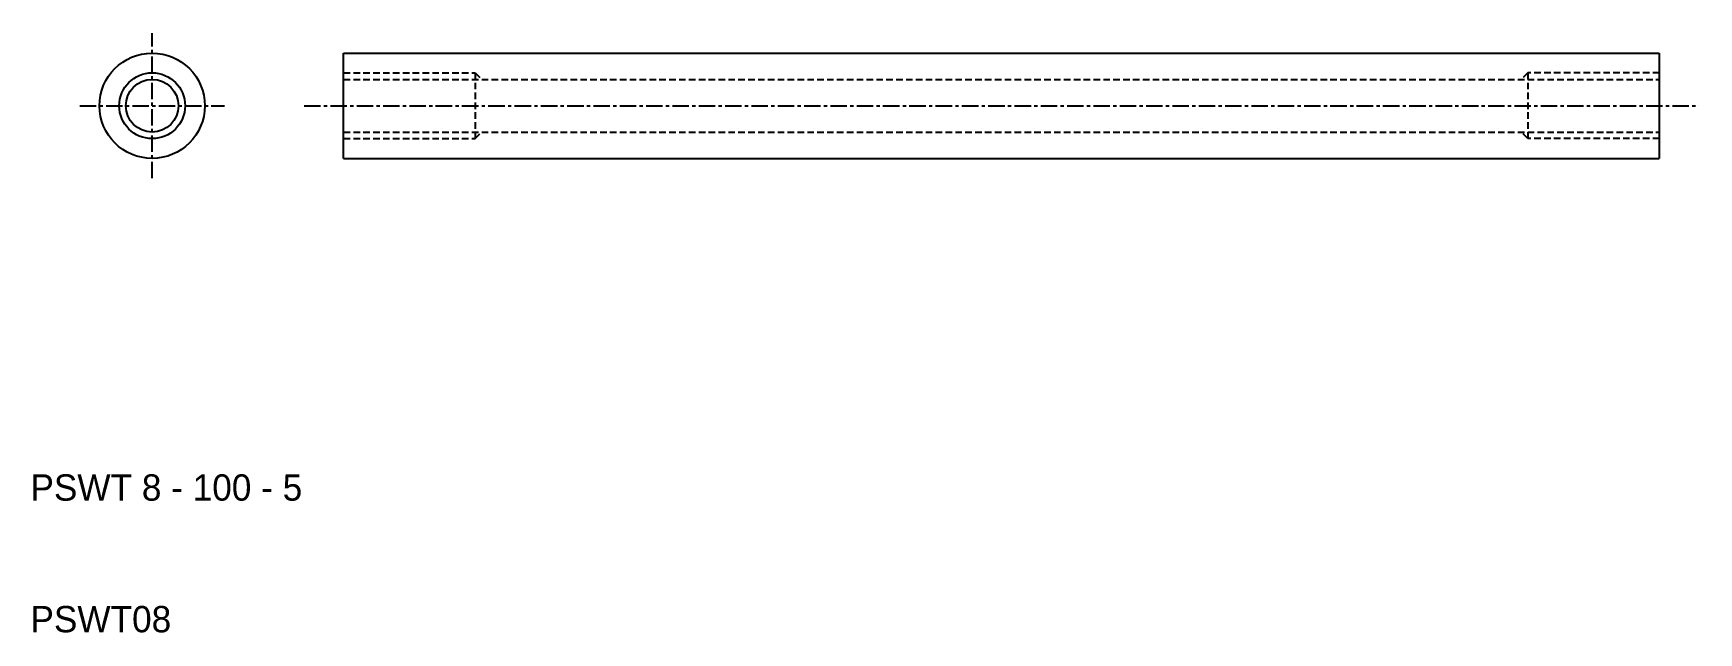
# Model space of a CAD drawing. Extents: x 10 to 137, y 10 to 56.
import ezdxf

# ---------------------------------------------------------------- set-up
doc = ezdxf.new("R2010")
doc.units = 0
doc.linetypes.add('CENTER', pattern=[2, 1.25, -0.25, 0.25, -0.25])
doc.linetypes.add('DASHED', pattern=[0.75, 0.5, -0.25])
doc.layers.get('0').update_dxf_attribs({"linetype": 'CONTINUOUS'})
doc.layers.add('CENTER', color=1, linetype='CENTER')

msp = doc.modelspace()

# ---------------------------------------------------------------- linework, layer by layer
at = {"color": 7, "linetype": 'CONTINUOUS'}
for p, q in [((33.8, 54), (133.8, 54)), ((33.8, 46), (33.8, 54)), ((133.8, 54), (133.8, 46)), ((33.8, 46), (133.8, 46))]:
    msp.add_line(p, q, dxfattribs=at)
at = {"color": 3, "linetype": 'DASHED'}
for p, q in [((33.8, 52.5), (43.8, 52.5)), ((33.8, 52), (133.8, 52)), ((43.8, 52.5), (43.8, 47.5)), ((43.8, 52.5), (44.3, 52)), ((123.8, 52.5), (123.3, 52)), ((133.8, 52.5), (123.8, 52.5)), ((123.8, 52.5), (123.8, 47.5)), ((33.8, 48), (133.8, 48)), ((33.8, 47.5), (43.8, 47.5)), ((43.8, 47.5), (44.3, 48)), ((123.8, 47.5), (123.3, 48)), ((133.8, 47.5), (123.8, 47.5))]:
    msp.add_line(p, q, dxfattribs=at)
at = {"color": 7, "linetype": 'CONTINUOUS'}
for radius in [4, 4, 2.5, 2]:
    msp.add_circle((19.25, 50), radius, dxfattribs=at)
at = {"layer": 'CENTER', "color": 1, "linetype": 'CENTER'}
for p, q in [((19.25, 44.5), (19.25, 55.5)), ((13.75, 50), (24.75, 50)), ((30.8, 50), (136.8, 50))]:
    msp.add_line(p, q, dxfattribs=at)

# ---------------------------------------------------------------- texts
at = {"color": 7, "linetype": 'CONTINUOUS'}
for s, p in [('PSWT 8 - 100 - 5', (10, 20)), ('PSWT08', (10, 10))]:
    msp.add_text(s, height=2, dxfattribs=at).set_placement(p)

doc.saveas('drawing.dxf')
